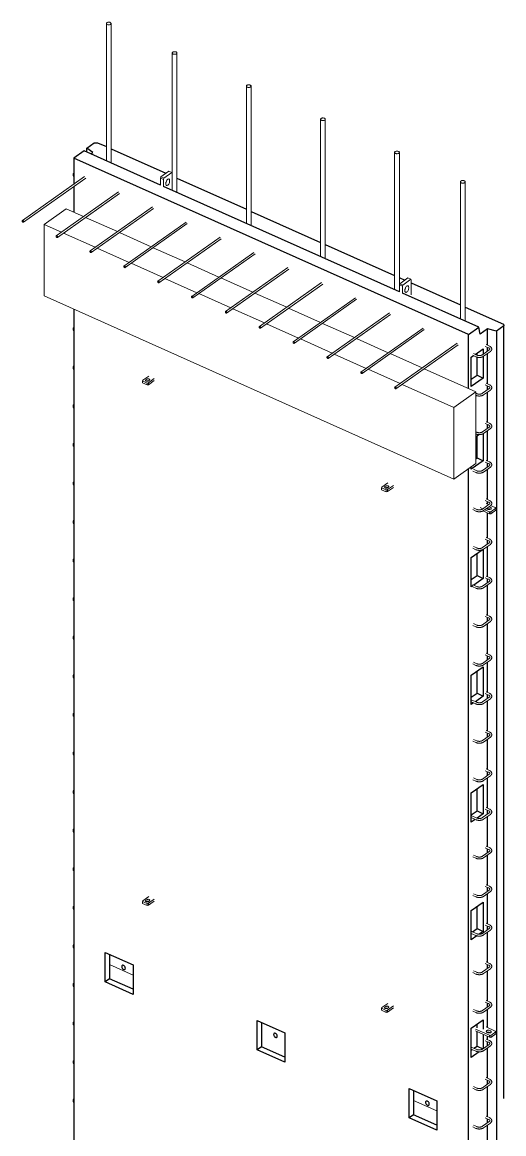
# Model space of a CAD drawing. Header units: millimetres. Extents: x -3238 to 16509, y 1067 to 21350.
# Drawn here: x 5164 to 7199, y 12105 to 16796 of the extents above; entities that cross this region are included whole.
import ezdxf

# ---------------------------------------------------------------- set-up
doc = ezdxf.new("R2010")
doc.units = ezdxf.units.MM
for name, color, linetype, lineweight in [('A-GENM', 13, 'Continuous', 18), ('A-WALL', 113, 'Continuous', 25), ('S-BEAM', 12, 'Continuous', 18), ('S-RBAR', 171, 'Continuous', 18)]:
    doc.layers.add(name, color=color, linetype=linetype, lineweight=lineweight)

# ---------------------------------------------------------------- blocks, each defined once
blk = doc.blocks.new('RR spread anchor face based - RR-SA-2_5-150-1876458-3D Ortho')
at = {"layer": 'A-GENM'}
for p, q in [((11802.2, 14834.5), (11801, 14831.4)), ((11801, 14831.4), (11820.6, 14822.7)), ((11801, 14823.1), (11801, 14831.4)), ((11827.1, 14852.1), (11802.2, 14834.5)), ((11815, 14836.3), (11818.7, 14838.9)), ((11818.7, 14830.7), (11818.1, 14830.2)), ((11820.6, 14822.7), (11825.7, 14824)), ((11825.7, 14824), (11850.6, 14841.6)), ((11850.6, 14833.3), (11825.7, 14815.7)), ((11825.7, 14824), (11825.7, 14815.7)), ((11829.7, 14834.1), (11826, 14831.4)), ((11820.6, 14814.4), (11801, 14823.1)), ((11820.6, 14814.4), (11820.6, 14822.7)), ((11825.7, 14815.7), (11820.6, 14814.4))]:
    blk.add_line(p, q, dxfattribs=at)
for points in [[(11826, 14831.4, 0), (11824.6, 14830.7, 0), (11823, 14830.2, 0), (11821.3, 14830, 0), (11819.4, 14830, 0), (11817.7, 14830.3, 0), (11816.1, 14830.8, 0), (11814.9, 14831.5, 0), (11814, 14832.4, 0), (11813.5, 14833.4, 0), (11813.6, 14834.4, 0), (11814.1, 14835.4, 0), (11815, 14836.3, 0)], [(11818.7, 14838.9, 0), (11820, 14839.7, 0), (11821.6, 14840.2, 0), (11823.4, 14840.4, 0), (11825.2, 14840.4, 0), (11827, 14840.1, 0), (11828.6, 14839.6, 0), (11829.8, 14838.8, 0), (11830.7, 14837.9, 0), (11831.2, 14836.9, 0), (11831.1, 14835.9, 0), (11830.6, 14834.9, 0), (11829.7, 14834.1, 0)], [(11826.6, 14831.9, 0), (11825.2, 14832.1, 0), (11823.4, 14832.1, 0), (11821.6, 14831.9, 0), (11820, 14831.4, 0), (11818.7, 14830.7, 0)]]:
    blk.add_polyline3d(points, dxfattribs=at)
blk = doc.blocks.new('RR spread anchor face based - RR-SA-7_5-260-1726841-3D Ortho')
at = {"layer": 'A-GENM'}
for p, q in [((10866.5, 16138.6), (10868, 16143.8)), ((10866.5, 16109.2), (10866.5, 16138.6)), ((10879, 16133), (10866.5, 16138.6)), ((10868, 16143.8), (10902.2, 16168)), ((10868, 16143.8), (10880.5, 16138.3)), ((10880.5, 16138.3), (10879, 16133)), ((10914.8, 16162.4), (10880.5, 16138.3)), ((10902.2, 16168), (10914.8, 16162.4)), ((10916.3, 16159.4), (10914.8, 16162.4)), ((10916.3, 16096.8), (10916.3, 16159.4)), ((10879, 16133), (10879, 16103.6)), ((10889.6, 16113.6), (10889.6, 16116.9)), ((10905.7, 16128.3), (10905.7, 16125))]:
    blk.add_line(p, q, dxfattribs=at)
for points in [[(10889.6, 16116.9, 0), (10889.8, 16119.9, 0), (10890.6, 16123.1, 0), (10891.9, 16126.2, 0), (10893.6, 16129.1, 0), (10895.6, 16131.5, 0), (10897.7, 16133.4, 0), (10899.7, 16134.5, 0), (10901.7, 16134.8, 0), (10903.4, 16134.3, 0), (10904.7, 16133, 0), (10905.5, 16130.9, 0), (10905.7, 16128.3, 0)], [(10905.7, 16125, 0), (10905.5, 16122.1, 0), (10904.7, 16118.9, 0), (10903.4, 16115.8, 0), (10901.7, 16112.9, 0), (10899.7, 16110.4, 0), (10897.7, 16108.6, 0), (10895.6, 16107.4, 0), (10893.6, 16107.1, 0), (10891.9, 16107.7, 0), (10890.6, 16109, 0), (10889.8, 16111, 0), (10889.6, 16113.6, 0)], [(10889.8, 16119.5, 0), (10890.8, 16121.3, 0), (10892.1, 16124.5, 0), (10892.9, 16127.6, 0)]]:
    blk.add_polyline3d(points, dxfattribs=at)
blk = doc.blocks.new('RR spread anchor face based - RR-SA-7_5-260-V1-3D Ortho')
at = {"layer": 'A-GENM'}
for p, q in [((11877.7, 15692.9), (11911.9, 15717.1)), ((11911.9, 15717.1), (11924.5, 15711.5)), ((11876.1, 15687.7), (11877.7, 15692.9)), ((11876.1, 15658.2), (11876.1, 15687.7)), ((11888.7, 15682.1), (11876.1, 15687.7)), ((11877.7, 15692.9), (11890.2, 15687.3)), ((11890.2, 15687.3), (11888.7, 15682.1)), ((11888.7, 15682.1), (11888.7, 15652.6)), ((11924.5, 15711.5), (11890.2, 15687.3)), ((11915.4, 15677.4), (11915.4, 15674.1)), ((11926, 15708.5), (11924.5, 15711.5)), ((11926, 15645.9), (11926, 15708.5)), ((11899.2, 15662.7), (11899.2, 15666))]:
    blk.add_line(p, q, dxfattribs=at)
for points in [[(11899.2, 15666, 0), (11899.5, 15669, 0), (11900.3, 15672.1, 0), (11901.6, 15675.3, 0), (11903.3, 15678.1, 0), (11905.2, 15680.6, 0), (11907.3, 15682.4, 0), (11909.4, 15683.6, 0), (11911.4, 15683.9, 0), (11913.1, 15683.3, 0), (11914.3, 15682, 0), (11915.2, 15680, 0), (11915.4, 15677.4, 0)], [(11915.4, 15674.1, 0), (11915.2, 15671.1, 0), (11914.3, 15668, 0), (11913.1, 15664.8, 0), (11911.4, 15661.9, 0), (11909.4, 15659.5, 0), (11907.3, 15657.6, 0), (11905.2, 15656.5, 0), (11903.3, 15656.2, 0), (11901.6, 15656.7, 0), (11900.3, 15658.1, 0), (11899.5, 15660.1, 0), (11899.2, 15662.7, 0)], [(11899.5, 15668.6, 0), (11900.5, 15670.4, 0), (11901.8, 15673.5, 0), (11902.6, 15676.7, 0)]]:
    blk.add_polyline3d(points, dxfattribs=at)
blk = doc.blocks.new('Rebar Bar - Part 2227165887-431004-3D Ortho')
at = {"layer": 'S-RBAR'}
blk.add_polyline3d([(10500.2, 16159.7, 0), (10499.8, 16159.1, 0), (10499.4, 16158.5, 0), (10499, 16157.9, 0), (10498.7, 16157.2, 0), (10498.3, 16156.6, 0), (10498.1, 16155.9, 0), (10497.9, 16155.2, 0), (10497.7, 16154.5, 0), (10497.6, 16153.8, 0), (10497.5, 16153, 0), (10497.5, 16152.3, 0), (10497.5, 16151.6, 0), (10497.6, 16150.8, 0), (10497.8, 16150.1, 0), (10498, 16149.4, 0), (10498.2, 16148.7, 0), (10498.5, 16148, 0), (10498.8, 16147.4, 0), (10499.1, 16146.8, 0), (10499.5, 16146.1, 0), (10500, 16145.6, 0), (10500.4, 16145, 0)], dxfattribs=at)
blk = doc.blocks.new('Rebar Bar - Part 2227165887-V2-3D Ortho')
at = {"layer": 'S-RBAR'}
blk.add_polyline3d([(10500.2, 15996.9, 0), (10499.8, 15996.3, 0), (10499.4, 15995.7, 0)], dxfattribs=at)
blk = doc.blocks.new('Rebar Bar - Part 3131074535-431004-3D Ortho')
at = {"layer": 'S-RBAR'}
blk.add_line((10651.5, 12819.4), (10750.9, 12775.1), dxfattribs=at)
blk = doc.blocks.new('Rebar Bar - Part 2227165887-V3-3D Ortho')
at = {"layer": 'S-RBAR'}
blk.add_polyline3d([(10500.2, 12415.1, 0), (10499.8, 12414.5, 0), (10499.4, 12413.9, 0), (10499, 12413.3, 0), (10498.7, 12412.6, 0), (10498.3, 12411.9, 0), (10498.1, 12411.3, 0), (10497.9, 12410.6, 0), (10497.7, 12409.9, 0), (10497.6, 12409.1, 0), (10497.5, 12408.4, 0), (10497.5, 12407.7, 0), (10497.5, 12406.9, 0), (10497.6, 12406.2, 0), (10497.8, 12405.5, 0), (10498, 12404.8, 0), (10498.2, 12404.1, 0), (10498.5, 12403.4, 0), (10498.8, 12402.8, 0), (10499.1, 12402.1, 0), (10499.5, 12401.5, 0), (10500, 12400.9, 0), (10500.4, 12400.3, 0)], dxfattribs=at)
blk = doc.blocks.new('Rebar Bar - Part 3166313199-431004-3D Ortho')
at = {"layer": 'S-RBAR'}
for p, q in [((12256.4, 15429.4), (12242.5, 15435.6)), ((12238.9, 15428.4), (12253.2, 15422.1))]:
    blk.add_line(p, q, dxfattribs=at)
blk = doc.blocks.new('Rebar Bar - Part 2227165887-V5-3D Ortho')
at = {"layer": 'S-RBAR'}
for points in [[(12255.7, 15413.2, 0), (12256, 15413.5, 0), (12256.4, 15413.7, 0), (12256.7, 15414, 0), (12256.9, 15414.2, 0), (12257.2, 15414.5, 0), (12257.4, 15414.8, 0), (12257.6, 15415, 0), (12257.8, 15415.2, 0), (12257.9, 15415.5, 0), (12258, 15415.7, 0), (12258.1, 15415.9, 0), (12258.2, 15416.1, 0), (12258.2, 15416.3, 0), (12258.3, 15416.5, 0), (12258.3, 15416.6, 0), (12258.3, 15416.8, 0), (12258.3, 15417, 0), (12258.3, 15417.1, 0), (12258.3, 15417.3, 0), (12258.3, 15417.5, 0), (12258.2, 15417.6, 0), (12258.2, 15417.8, 0), (12258.1, 15418, 0), (12258, 15418.2, 0), (12257.8, 15418.5, 0), (12257.7, 15418.7, 0), (12257.5, 15418.9, 0), (12257.3, 15419.2, 0), (12257.1, 15419.4, 0), (12256.8, 15419.7, 0), (12256.6, 15420, 0), (12256.2, 15420.2, 0), (12255.9, 15420.5, 0), (12255.5, 15420.8, 0), (12255.1, 15421, 0), (12254.7, 15421.3, 0), (12254.3, 15421.5, 0), (12253.8, 15421.8, 0), (12253.3, 15422, 0), (12253.2, 15422.1, 0)], [(12260.3, 15406.7, 0), (12260.9, 15407.1, 0), (12261.5, 15407.6, 0), (12262.1, 15408.1, 0), (12262.6, 15408.6, 0), (12263.1, 15409.1, 0), (12263.6, 15409.7, 0), (12264, 15410.3, 0), (12264.5, 15410.9, 0), (12264.8, 15411.5, 0), (12265.2, 15412.1, 0), (12265.5, 15412.8, 0), (12265.7, 15413.5, 0), (12266, 15414.2, 0), (12266.1, 15414.9, 0), (12266.3, 15415.6, 0), (12266.3, 15416.3, 0), (12266.3, 15417.1, 0), (12266.3, 15417.8, 0), (12266.2, 15418.5, 0), (12266.1, 15419.3, 0), (12265.9, 15420, 0), (12265.6, 15420.6, 0), (12265.4, 15421.3, 0), (12265, 15422, 0), (12264.7, 15422.6, 0), (12264.3, 15423.2, 0), (12263.9, 15423.8, 0), (12263.4, 15424.4, 0), (12262.9, 15424.9, 0), (12262.4, 15425.5, 0), (12261.8, 15426, 0), (12261.3, 15426.5, 0), (12260.7, 15426.9, 0), (12260, 15427.4, 0), (12259.4, 15427.8, 0), (12258.7, 15428.2, 0), (12258, 15428.6, 0), (12257.3, 15428.9, 0), (12256.6, 15429.3, 0), (12256.4, 15429.4, 0)]]:
    blk.add_polyline3d(points, dxfattribs=at)
blk = doc.blocks.new('Rebar Bar - Part 981547073-431004-3D Ortho')
at = {"layer": 'S-RBAR'}
for p, q in [((12255.7, 15413.2), (12227.1, 15393)), ((12231.7, 15386.4), (12260.3, 15406.7))]:
    blk.add_line(p, q, dxfattribs=at)
blk = doc.blocks.new('Rebar Bar - Part 2227165887-V6-3D Ortho')
at = {"layer": 'S-RBAR'}
for points in [[(12227.1, 15393, 0), (12226.7, 15392.7, 0), (12226.3, 15392.5, 0), (12225.8, 15392.2, 0), (12225.4, 15392, 0), (12224.9, 15391.7, 0), (12224.4, 15391.5, 0), (12223.8, 15391.3, 0), (12223.3, 15391.1, 0), (12222.7, 15390.8, 0), (12222.1, 15390.7, 0), (12221.5, 15390.5, 0), (12220.9, 15390.3, 0), (12220.2, 15390.2, 0), (12219.6, 15390, 0), (12218.9, 15389.9, 0), (12218.2, 15389.8, 0), (12217.6, 15389.7, 0), (12216.9, 15389.6, 0), (12216.2, 15389.6, 0), (12215.5, 15389.5, 0), (12214.8, 15389.5, 0), (12214, 15389.5, 0), (12213.3, 15389.5, 0), (12212.6, 15389.5, 0), (12211.9, 15389.5, 0), (12211.2, 15389.6, 0), (12210.5, 15389.6, 0), (12209.8, 15389.7, 0), (12209.1, 15389.8, 0), (12208.5, 15389.9, 0), (12207.8, 15390, 0), (12207.1, 15390.2, 0), (12206.5, 15390.3, 0), (12205.9, 15390.5, 0), (12205.3, 15390.7, 0), (12204.7, 15390.9, 0), (12204.1, 15391.1, 0), (12203.6, 15391.3, 0), (12203, 15391.5, 0), (12202.9, 15391.6, 0)], [(12231.7, 15386.4, 0), (12231, 15386, 0), (12230.4, 15385.6, 0), (12229.7, 15385.2, 0), (12229, 15384.8, 0), (12228.3, 15384.5, 0), (12227.5, 15384.1, 0), (12226.8, 15383.8, 0), (12226, 15383.5, 0), (12225.2, 15383.3, 0), (12224.4, 15383, 0), (12223.6, 15382.8, 0), (12222.8, 15382.6, 0), (12222, 15382.4, 0), (12221.1, 15382.2, 0), (12220.3, 15382, 0), (12219.4, 15381.9, 0), (12218.5, 15381.8, 0), (12217.7, 15381.7, 0), (12216.8, 15381.6, 0), (12215.9, 15381.5, 0), (12215, 15381.5, 0), (12214.1, 15381.5, 0), (12213.2, 15381.5, 0), (12212.3, 15381.5, 0), (12211.5, 15381.5, 0), (12210.6, 15381.6, 0), (12209.7, 15381.7, 0), (12208.8, 15381.8, 0), (12208, 15381.9, 0), (12207.1, 15382, 0), (12206.2, 15382.2, 0), (12205.4, 15382.4, 0), (12204.6, 15382.6, 0), (12203.7, 15382.8, 0), (12202.9, 15383, 0), (12202.1, 15383.3, 0), (12201.3, 15383.6, 0), (12200.6, 15383.9, 0), (12199.8, 15384.2, 0), (12199.6, 15384.3, 0)]]:
    blk.add_polyline3d(points, dxfattribs=at)
blk = doc.blocks.new('Rebar Bar - Part 3131074535-V7-3D Ortho')
at = {"layer": 'S-RBAR'}
for p, q in [((12185.8, 15390.5), (12199.6, 15384.3)), ((12202.9, 15391.6), (12189, 15397.8))]:
    blk.add_line(p, q, dxfattribs=at)
blk = doc.blocks.new('Rebar Bar - Part 3131074535-V8-3D Ortho')
at = {"layer": 'S-RBAR'}
for p, q in [((12202.9, 15228.7), (12199.2, 15230.4)), ((12199.2, 15221.6), (12199.6, 15221.4))]:
    blk.add_line(p, q, dxfattribs=at)
blk = doc.blocks.new('Rebar Bar - Part 3131074535-V9-3D Ortho')
at = {"layer": 'S-RBAR'}
for p, q in [((12202.9, 14414.7), (12185.6, 14422.4)), ((12185.8, 14413.6), (12199.6, 14407.4))]:
    blk.add_line(p, q, dxfattribs=at)
blk = doc.blocks.new('Rebar Bar - Part 3131074535-V10-3D Ortho')
at = {"layer": 'S-RBAR'}
for p, q in [((12202.9, 13926.3), (12180, 13936.5)), ((12179.9, 13927.8), (12199.6, 13919))]:
    blk.add_line(p, q, dxfattribs=at)
blk = doc.blocks.new('Rebar Bar - Part 3131074535-V11-3D Ortho')
at = {"layer": 'S-RBAR'}
for p, q in [((12202.9, 13437.8), (12180, 13448)), ((12180, 13439.3), (12199.6, 13430.5))]:
    blk.add_line(p, q, dxfattribs=at)
blk = doc.blocks.new('Rebar Bar - Part 3131074535-V12-3D Ortho')
at = {"layer": 'S-RBAR'}
for p, q in [((11935.3, 12246.1), (12034.5, 12201.8)), ((12185.8, 12134.2), (12199.6, 12128)), ((12202.9, 12135.4), (12189, 12141.5))]:
    blk.add_line(p, q, dxfattribs=at)
blk = doc.blocks.new('RR spread anchor face based - RR-SA-3_0-200-V17-3D Ortho')
at = {"layer": 'A-GENM'}
for p, q in [((12217.4, 14747.6), (12228.4, 14742.7)), ((12218.8, 14738.7), (12217.4, 14739.3)), ((12256.5, 14721.8), (12229.3, 14734)), ((12236.8, 14738.9), (12256.5, 14730.1)), ((12253.3, 14760.3), (12242.3, 14765.2)), ((12249.8, 14741), (12246.7, 14742.4)), ((12256.5, 14730.1), (12262, 14729.5)), ((12256.5, 14721.8), (12256.5, 14730.1)), ((12257.9, 14750.3), (12261, 14748.9)), ((12260.6, 14740.8), (12257.9, 14742)), ((12281.4, 14747.7), (12261.5, 14756.6)), ((12262, 14729.5), (12283.8, 14744.9)), ((12283.8, 14736.6), (12262, 14721.2)), ((12283.8, 14744.9), (12281.4, 14747.7)), ((12283.8, 14736.6), (12283.8, 14744.9)), ((12262, 14721.2), (12256.5, 14721.8)), ((12262, 14721.2), (12262, 14729.5))]:
    blk.add_line(p, q, dxfattribs=at)
for points in [[(12246.7, 14742.4, 0), (12245, 14743.3, 0), (12244.2, 14744.2, 0)], [(12257.9, 14742, 0), (12255.9, 14742.7, 0), (12253.6, 14743.1, 0), (12251.3, 14743.1, 0), (12249, 14742.8, 0), (12247.1, 14742.2, 0)], [(12261, 14748.9, 0), (12262.6, 14748, 0), (12263.8, 14746.8, 0), (12264.3, 14745.5, 0), (12264.3, 14744.2, 0), (12263.7, 14742.9, 0), (12262.5, 14741.8, 0), (12260.8, 14740.9, 0), (12258.7, 14740.3, 0), (12256.4, 14739.9, 0), (12254.1, 14740, 0), (12251.8, 14740.3, 0), (12249.8, 14741, 0)], [(12254.4, 14751.3, 0), (12255.9, 14751, 0), (12257.9, 14750.3, 0)]]:
    blk.add_polyline3d(points, dxfattribs=at)
blk = doc.blocks.new('Rebar Bar - Part 3643695667-431004-3D Ortho')
at = {"layer": 'S-RBAR'}
for p, q in [((12119.9, 15442), (11856.9, 15256.2)), ((11861.5, 15249.7), (12124.4, 15435.4))]:
    blk.add_line(p, q, dxfattribs=at)
for points in [[(11862.3, 15251.6, 0), (11862.2, 15252.5, 0), (11861.9, 15253.4, 0), (11861.4, 15254.3, 0), (11860.8, 15255.1, 0), (11860, 15255.8, 0), (11859.2, 15256.3, 0), (11858.4, 15256.5, 0), (11857.6, 15256.5, 0), (11857, 15256.3, 0), (11856.5, 15255.8, 0), (11856.2, 15255.2, 0), (11856.1, 15254.4, 0)], [(11856.1, 15254.4, 0), (11856.2, 15253.4, 0), (11856.5, 15252.5, 0), (11857, 15251.6, 0), (11857.6, 15250.8, 0), (11858.4, 15250.1, 0), (11859.2, 15249.6, 0), (11860, 15249.4, 0), (11860.8, 15249.4, 0), (11861.4, 15249.6, 0), (11861.9, 15250.1, 0), (11862.2, 15250.7, 0), (11862.3, 15251.6, 0)]]:
    blk.add_polyline3d(points, dxfattribs=at)
blk = doc.blocks.new('Rebar Bar - Part 3643695667-V18-3D Ortho')
at = {"layer": 'S-RBAR'}
for p, q in [((11976.8, 15505.8), (11713.9, 15320.1)), ((11718.5, 15313.6), (11981.4, 15499.3))]:
    blk.add_line(p, q, dxfattribs=at)
for points in [[(11719.3, 15315.4, 0), (11719.2, 15316.3, 0), (11718.9, 15317.3, 0), (11718.4, 15318.2, 0), (11717.7, 15319, 0), (11717, 15319.7, 0), (11716.2, 15320.1, 0), (11715.4, 15320.4, 0), (11714.6, 15320.4, 0), (11714, 15320.2, 0), (11713.5, 15319.7, 0), (11713.2, 15319, 0), (11713.1, 15318.2, 0)], [(11713.1, 15318.2, 0), (11713.2, 15317.3, 0), (11713.5, 15316.4, 0), (11714, 15315.5, 0), (11714.6, 15314.7, 0), (11715.4, 15314, 0), (11716.2, 15313.5, 0), (11717, 15313.3, 0), (11717.7, 15313.3, 0), (11718.4, 15313.5, 0), (11718.9, 15314, 0), (11719.2, 15314.6, 0), (11719.3, 15315.4, 0)]]:
    blk.add_polyline3d(points, dxfattribs=at)
blk = doc.blocks.new('Rebar Bar - Part 3314717470-431004-3D Ortho')
at = {"layer": 'S-RBAR'}
for p, q in [((11855.9, 16246.9), (11855.9, 15667.3)), ((11875.9, 15658.4), (11875.9, 16246.9))]:
    blk.add_line(p, q, dxfattribs=at)
for points in [[(11858.1, 16250.4, 0), (11856.8, 16249.2, 0), (11856, 16247.8, 0), (11856, 16246.3, 0), (11856.6, 16244.9, 0), (11857.9, 16243.6, 0), (11859.7, 16242.5, 0), (11861.9, 16241.8, 0), (11864.5, 16241.4, 0), (11867.1, 16241.3, 0), (11869.6, 16241.7, 0), (11871.9, 16242.4, 0), (11873.8, 16243.4, 0)], [(11873.8, 16243.4, 0), (11875.1, 16244.7, 0), (11875.8, 16246.1, 0), (11875.9, 16247.6, 0), (11875.2, 16249, 0), (11874, 16250.3, 0), (11872.2, 16251.3, 0), (11869.9, 16252.1, 0), (11867.4, 16252.5, 0), (11864.8, 16252.5, 0), (11862.3, 16252.2, 0), (11860, 16251.4, 0), (11858.1, 16250.4, 0)]]:
    blk.add_polyline3d(points, dxfattribs=at)
blk = doc.blocks.new('Rebar Bar - Part 2904564288-431004-3D Ortho')
at = {"layer": 'S-RBAR'}
for p, q in [((10638.4, 16790.7), (10638.4, 16211.1)), ((10658.4, 16202.2), (10658.4, 16790.7))]:
    blk.add_line(p, q, dxfattribs=at)
for points in [[(10640.5, 16794.2, 0), (10639.2, 16792.9, 0), (10638.5, 16791.5, 0), (10638.4, 16790.1, 0), (10639.1, 16788.6, 0), (10640.3, 16787.4, 0), (10642.1, 16786.3, 0), (10644.4, 16785.6, 0), (10646.9, 16785.2, 0), (10649.5, 16785.1, 0), (10652, 16785.5, 0), (10654.3, 16786.2, 0), (10656.2, 16787.2, 0)], [(10656.2, 16787.2, 0), (10657.5, 16788.5, 0), (10658.3, 16789.9, 0), (10658.3, 16791.3, 0), (10657.7, 16792.8, 0), (10656.4, 16794, 0), (10654.6, 16795.1, 0), (10652.3, 16795.9, 0), (10649.8, 16796.3, 0), (10647.2, 16796.3, 0), (10644.7, 16795.9, 0), (10642.4, 16795.2, 0), (10640.5, 16794.2, 0)]]:
    blk.add_polyline3d(points, dxfattribs=at)
blk = doc.blocks.new('M_Rectangular Corbel - M_Rectangular Corbel-2619637-3D Ortho')
at = {"layer": 'S-BEAM'}
for p, q in [((10469.1, 16008.9), (10375.7, 15942.9)), ((10469.1, 16008.9), (10542, 15976.3)), ((10550.3, 15972.6), (10685, 15912.4)), ((10375.7, 15942.9), (10375.7, 15640.9)), ((10448.6, 15910.4), (10375.7, 15942.9)), ((10591.6, 15846.5), (10456.9, 15906.7)), ((10693.3, 15908.7), (10828, 15848.6)), ((10734.6, 15782.7), (10600, 15842.8)), ((10836.3, 15844.8), (10971, 15784.7)), ((10877.6, 15718.8), (10743, 15778.9)), ((10979.4, 15781), (11114.1, 15720.8)), ((11122.4, 15717.1), (11257.1, 15656.9)), ((11020.6, 15654.9), (10886, 15715)), ((10375.7, 15640.9), (12105.5, 14868.4)), ((11163.7, 15591), (11029, 15651.2)), ((11265.4, 15653.2), (11400.1, 15593.1)), ((11306.7, 15527.2), (11172, 15587.3)), ((11408.4, 15589.4), (11543.1, 15529.2)), ((11449.7, 15463.3), (11315.1, 15523.4)), ((11551.4, 15525.5), (11686.1, 15465.3)), ((11592.7, 15399.4), (11458.1, 15459.5)), ((11694.5, 15461.6), (11829.2, 15401.4)), ((11735.8, 15335.5), (11601.1, 15395.7)), ((11837.5, 15397.7), (11972.2, 15337.6)), ((11878.8, 15271.7), (11744.1, 15331.8)), ((11980.5, 15333.9), (12198.9, 15236.3)), ((12105.5, 15170.4), (11887.2, 15267.9)), ((12105.5, 15170.4), (12198.9, 15236.3)), ((12198.9, 15236.3), (12198.9, 14934.3)), ((12105.5, 14868.4), (12105.5, 15170.4)), ((12105.5, 14868.4), (12198.9, 14934.3))]:
    blk.add_line(p, q, dxfattribs=at)
blk = doc.blocks.new('RR spread anchor face based - RR-SA-3_0-200-V20-3D Ortho')
at = {"layer": 'A-GENM'}
for p, q in [((12197.8, 12547.2), (12256.5, 12521)), ((12256.5, 12512.7), (12197.8, 12539)), ((12281.4, 12538.6), (12242.3, 12556.1)), ((12249.8, 12531.9), (12246.7, 12533.3)), ((12257.9, 12541.2), (12261, 12539.8)), ((12260.6, 12531.7), (12257.9, 12532.9)), ((12262, 12520.4), (12283.8, 12535.7)), ((12283.8, 12527.5), (12262, 12512.1)), ((12283.8, 12535.7), (12281.4, 12538.6)), ((12283.8, 12527.5), (12283.8, 12535.7)), ((12256.5, 12521), (12262, 12520.4)), ((12256.5, 12512.7), (12256.5, 12521)), ((12262, 12512.1), (12256.5, 12512.7)), ((12262, 12512.1), (12262, 12520.4))]:
    blk.add_line(p, q, dxfattribs=at)
for points in [[(12246.7, 12533.3, 0), (12245, 12534.2, 0), (12243.9, 12535.4, 0), (12243.3, 12536.7, 0), (12243.4, 12538, 0), (12244, 12539.3, 0), (12245.2, 12540.4, 0), (12246.9, 12541.3, 0), (12249, 12541.9, 0), (12251.3, 12542.3, 0), (12253.6, 12542.2, 0), (12255.9, 12541.9, 0), (12257.9, 12541.2, 0)], [(12257.9, 12532.9, 0), (12255.9, 12533.6, 0), (12253.6, 12534, 0), (12251.3, 12534, 0), (12249, 12533.7, 0), (12247.1, 12533.1, 0)], [(12261, 12539.8, 0), (12262.6, 12538.9, 0), (12263.8, 12537.7, 0), (12264.3, 12536.4, 0), (12264.3, 12535.1, 0), (12263.7, 12533.8, 0), (12262.5, 12532.7, 0), (12260.8, 12531.8, 0), (12258.7, 12531.1, 0), (12256.4, 12530.8, 0), (12254.1, 12530.8, 0), (12251.8, 12531.2, 0), (12249.8, 12531.9, 0)]]:
    blk.add_polyline3d(points, dxfattribs=at)

msp = doc.modelspace()

# ---------------------------------------------------------------- linework, layer by layer
at = {"layer": 'A-WALL'}
for p, q in [((5437.89677, 16264.8373), (5469.01493, 16286.81605)), ((5469.01493, 16286.81605), (5483.06954, 16287.71664)), ((5483.06954, 16287.71664), (5520.0795, 16271.18764)), ((5425.71169, 16253.23081), (5382.06953, 16222.40636)), ((5748.11083, 16109.24431), (5425.71169, 16253.23081)), ((5437.89677, 16247.78884), (5437.89677, 16264.8373)), ((5462.98093, 16246.45882), (5437.89677, 16264.8373)), ((5454.41755, 16240.4105), (5462.98093, 16246.45882)), ((5539.85047, 16262.35774), (5771.18155, 16159.0431)), ((7049.22687, 15477.83816), (5382.06953, 16222.40636)), ((5382.06953, 16222.40636), (5382.06953, 16111.92953)), ((5818.07807, 16138.09867), (6111.48987, 16007.05819)), ((5382.06953, 16102.25629), (5382.06953, 15994.8765)), ((6757.79768, 15658.30864), (5760.63408, 16103.65131)), ((6131.3158, 15998.20374), (6424.57106, 15867.23317)), ((6444.39699, 15858.37873), (6737.65225, 15727.40816)), ((6757.47818, 15718.55371), (6780.86839, 15708.10743)), ((6807.66465, 15696.13996), (7015.82489, 15603.17363)), ((7092.86903, 15508.66261), (6770.32092, 15652.71564)), ((5382.06953, 15585.24751), (5382.06953, 8697.37336)), ((7035.59586, 15594.34373), (7197.18502, 15522.17649)), ((7049.22687, 15477.83816), (7092.86903, 15508.66261)), ((7099.09299, 15479.96334), (7092.86903, 15508.66261)), ((7130.13828, 15501.89062), (7099.09299, 15479.96334)), ((7130.13828, 15432.82572), (7130.13828, 15501.89062)), ((7167.67035, 15492.30409), (7130.13828, 15501.89062)), ((7198.78851, 15514.28285), (7167.67035, 15492.30409)), ((7167.67035, 15492.30409), (7167.67035, 8000.36634)), ((7197.18502, 15522.17649), (7198.78851, 15514.28285)), ((7198.78851, 12254.40049), (7198.78851, 15514.28285)), ((7049.22687, 15250.3083), (7049.22687, 15477.83816)), ((7061.67478, 15383.20745), (7070.19302, 15389.22388)), ((7077.70734, 15394.53125), (7111.46641, 15418.37527)), ((7085.67488, 15391.15229), (7085.67488, 15400.15872)), ((7111.46641, 15418.37527), (7111.46641, 15394.89864)), ((7130.13828, 15408.10675), (7130.13828, 15424.15788)), ((7130.13828, 15270.01547), (7130.13828, 15398.43352)), ((7061.67478, 15259.10025), (7061.67478, 15383.20745)), ((7085.67488, 15306.88498), (7085.67488, 15382.78861)), ((7111.46641, 15385.46279), (7111.46641, 15294.26808)), ((7061.67478, 15289.93371), (7085.67488, 15306.88498)), ((7111.46641, 15294.26808), (7061.67478, 15259.10025)), ((7085.67488, 15306.88498), (7111.46641, 15294.26808)), ((7130.13828, 15245.2965), (7130.13828, 15261.34763)), ((7130.13828, 15107.20521), (7130.13828, 15235.62326)), ((7111.46641, 15059.84228), (7111.46641, 14944.69947)), ((7130.13828, 15082.48624), (7130.13828, 15098.53737)), ((7130.13828, 14944.39496), (7130.13828, 15072.81301)), ((7080.53499, 15046.95981), (7093.14051, 15055.86309)), ((7085.67488, 14957.31637), (7085.67488, 15050.59012)), ((7111.46641, 14944.69947), (7061.67478, 14909.53165)), ((7061.67478, 14909.53165), (7061.67478, 14921.01066)), ((7080.60271, 14953.73389), (7085.67488, 14957.31637)), ((7085.67488, 14957.31637), (7111.46641, 14944.69947)), ((7130.13828, 14919.67599), (7130.13828, 14935.72712)), ((7049.22687, 7952.80516), (7049.22687, 14912.2187)), ((7130.13828, 14781.5847), (7130.13828, 14910.00275)), ((7130.13828, 14762.39977), (7130.13828, 14772.91686)), ((7130.13828, 14741.59037), (7130.13828, 14742.63079)), ((7130.13828, 14618.77445), (7130.13828, 14725.42334)), ((7130.13828, 14594.05548), (7130.13828, 14610.1066)), ((7061.67478, 14537.21006), (7107.60985, 14569.65399)), ((7085.67488, 14460.88759), (7085.67488, 14554.16133)), ((7111.46641, 14571.41151), (7111.46641, 14448.27069)), ((7130.13828, 14455.96419), (7130.13828, 14584.38224)), ((7061.67478, 14413.10287), (7061.67478, 14537.21006)), ((7061.67478, 14443.93632), (7085.67488, 14460.88759)), ((7085.67488, 14460.88759), (7111.46641, 14448.27069)), ((7068.53305, 14417.94686), (7061.67478, 14413.10287)), ((7111.46641, 14448.27069), (7072.08003, 14420.45209)), ((7130.13828, 14431.24522), (7130.13828, 14447.29635)), ((7130.13828, 14293.15394), (7130.13828, 14421.57198)), ((7130.13828, 14268.43497), (7130.13828, 14284.48609)), ((7130.13828, 14130.34368), (7130.13828, 14258.76173)), ((7130.13828, 14105.62471), (7130.13828, 14121.67584)), ((7061.67478, 14040.78128), (7111.46641, 14075.9491)), ((7111.46641, 14075.9491), (7111.46641, 13951.8419)), ((7130.13828, 13967.53342), (7130.13828, 14095.95147)), ((7061.67478, 13916.67408), (7061.67478, 14040.78128)), ((7085.67488, 13964.4588), (7085.67488, 14057.73255)), ((7061.67478, 13947.50753), (7085.67488, 13964.4588)), ((7111.46641, 13951.8419), (7078.78381, 13928.75819)), ((7085.67488, 13964.4588), (7111.46641, 13951.8419)), ((7130.13828, 13942.81446), (7130.13828, 13958.86558)), ((7130.13828, 13804.78044), (7130.13828, 13933.14122)), ((7071.26884, 13923.45036), (7061.67478, 13916.67408)), ((7130.13828, 13780.0042), (7130.13828, 13796.05533)), ((7130.13828, 13641.91291), (7130.13828, 13770.33096)), ((7130.13828, 13617.19395), (7130.13828, 13633.24507)), ((7130.13828, 13479.10266), (7130.13828, 13607.52071)), ((7061.67478, 13544.35249), (7111.46641, 13579.52031)), ((7085.67488, 13468.03002), (7085.67488, 13561.30376)), ((7111.46641, 13579.52031), (7111.46641, 13455.41312)), ((7061.67478, 13420.2453), (7061.67478, 13544.35249)), ((7061.67478, 13451.07875), (7085.67488, 13468.03002)), ((7085.67488, 13468.03002), (7111.46641, 13455.41312)), ((7130.13828, 13454.38369), (7130.13828, 13470.43482)), ((7078.20186, 13431.91837), (7061.67478, 13420.2453)), ((7111.46641, 13455.41312), (7085.89973, 13437.35537)), ((7130.13828, 13316.2924), (7130.13828, 13444.71045)), ((7130.13828, 13291.57343), (7130.13828, 13307.62456)), ((7130.13828, 13153.48215), (7130.13828, 13281.9002)), ((7130.13828, 13128.76318), (7130.13828, 13144.81431)), ((7130.13828, 12990.67189), (7130.13828, 13119.08994)), ((7061.67478, 13047.92371), (7111.46641, 13083.09153)), ((7061.67478, 12923.81651), (7061.67478, 13047.92371)), ((7085.67488, 12971.60123), (7085.67488, 13064.87498)), ((7111.46641, 13083.09153), (7111.46641, 12958.98433)), ((7065.91427, 12957.64431), (7085.67488, 12971.60123)), ((7085.67488, 12971.60123), (7111.46641, 12958.98433)), ((7111.46641, 12958.98433), (7094.92392, 12947.30037)), ((7130.13828, 12965.95292), (7130.13828, 12982.00405)), ((7130.13828, 12827.86164), (7130.13828, 12956.27969)), ((7085.55403, 12940.68242), (7061.67478, 12923.81651)), ((5515.12903, 12870.00312), (5632.53448, 12817.56874)), ((5515.12903, 12745.89592), (5515.12903, 12870.00312)), ((5533.8009, 12861.66409), (5533.8009, 12759.08386)), ((5632.53448, 12817.56874), (5632.53448, 12693.46154)), ((7130.13828, 12803.14267), (7130.13828, 12819.1938)), ((7130.13828, 12665.05138), (7130.13828, 12793.46943)), ((5533.8009, 12759.08386), (5515.12903, 12745.89592)), ((5632.53448, 12693.46154), (5515.12903, 12745.89592)), ((5632.53448, 12714.98851), (5533.8009, 12759.08386)), ((7130.13828, 12640.33241), (7130.13828, 12656.38354)), ((7130.13828, 12553.6978), (7130.13828, 12630.29469)), ((6156.94548, 12583.36184), (6274.35092, 12530.92746)), ((6156.94548, 12459.25464), (6156.94548, 12583.36184)), ((6175.61734, 12575.02281), (6175.61734, 12472.44258)), ((7061.67478, 12551.49492), (7111.46641, 12586.66274)), ((7111.46641, 12586.66274), (7111.46641, 12547.27939)), ((6274.35092, 12530.92746), (6274.35092, 12406.82026)), ((7061.67478, 12427.38773), (7061.67478, 12551.49492)), ((7085.67488, 12551.62248), (7085.67488, 12568.44619)), ((7085.67488, 12475.17245), (7085.67488, 12536.17301)), ((7130.13828, 12532.48227), (7130.13828, 12533.52269)), ((7111.46641, 12524.65427), (7111.46641, 12464.31404)), ((7130.13828, 12502.6332), (7130.13828, 12516.31524)), ((7130.13828, 12477.52216), (7130.13828, 12493.57329)), ((6175.61734, 12472.44258), (6156.94548, 12459.25464)), ((6274.35092, 12406.82026), (6156.94548, 12459.25464)), ((6274.35092, 12428.34723), (6175.61734, 12472.44258)), ((7061.67478, 12458.22118), (7065.34016, 12460.81003)), ((7095.10958, 12451.00272), (7061.67478, 12427.38773)), ((7072.85152, 12466.1153), (7085.67488, 12475.17245)), ((7085.67488, 12475.17245), (7109.9861, 12463.2797)), ((7130.13828, 12339.43087), (7130.13828, 12467.84892)), ((6798.76192, 12296.72056), (6916.16737, 12244.28618)), ((6798.76192, 12172.61337), (6798.76192, 12296.72056)), ((7130.13828, 12314.7119), (7130.13828, 12330.76303)), ((7130.13828, 12176.62062), (7130.13828, 12305.03867)), ((6817.43378, 12288.38153), (6817.43378, 12247.39524)), ((6817.43378, 12247.31021), (6817.43378, 12185.8013)), ((6916.16737, 12244.28618), (6916.16737, 12120.17898)), ((6817.43378, 12185.8013), (6798.76192, 12172.61337)), ((6916.16737, 12120.17898), (6798.76192, 12172.61337)), ((6916.16737, 12141.70595), (6817.43378, 12185.8013)), ((7130.13828, 12151.90165), (7130.13828, 12167.95278)), ((7130.13828, 12013.81036), (7130.13828, 12142.22841))]:
    msp.add_line(p, q, dxfattribs=at)
for points in [[(5600.33065, 12803.83536, 0), (5600.06395, 12806.09589, 0), (5599.28203, 12808.44059, 0), (5598.03817, 12810.70967, 0), (5596.41713, 12812.7485, 0), (5594.5294, 12814.41814, 0), (5592.50362, 12815.6048, 0), (5590.47784, 12816.22761, 0), (5588.5901, 12816.24413, 0), (5586.96907, 12815.65323, 0), (5585.72521, 12814.49519, 0), (5584.94329, 12812.84892, 0), (5584.67659, 12810.82661, 0)], [(5584.67659, 12810.82661, 0), (5584.94329, 12808.56608, 0), (5585.72521, 12806.22138, 0), (5586.96907, 12803.95229, 0), (5588.5901, 12801.91346, 0), (5590.47784, 12800.24383, 0), (5592.50362, 12799.05717, 0), (5594.5294, 12798.43436, 0), (5596.41713, 12798.41784, 0), (5598.03817, 12799.00873, 0), (5599.28203, 12800.16678, 0), (5600.06395, 12801.81305, 0), (5600.33065, 12803.83536, 0)], [(6227.54166, 12527.85391, 0), (6226.75973, 12526.20764, 0), (6226.49303, 12524.18533, 0)], [(6242.14709, 12517.19408, 0), (6241.88039, 12519.45461, 0), (6241.09847, 12521.79931, 0), (6239.85461, 12524.06839, 0), (6238.23358, 12526.10722, 0), (6236.34585, 12527.77686, 0), (6234.32006, 12528.96352, 0), (6232.29428, 12529.58633, 0), (6230.40655, 12529.60285, 0), (6228.78552, 12529.01195, 0), (6227.8224, 12528.20452, 0)], [(6226.49303, 12524.18533, 0), (6226.75973, 12521.9248, 0), (6227.54166, 12519.5801, 0), (6228.78552, 12517.31102, 0), (6230.40655, 12515.27219, 0), (6232.29428, 12513.60255, 0), (6234.32006, 12512.41589, 0), (6236.34585, 12511.79308, 0), (6238.23358, 12511.77656, 0), (6239.85461, 12512.36746, 0), (6241.09847, 12513.5255, 0), (6241.88039, 12515.17177, 0), (6242.14709, 12517.19408, 0)], [(6883.96353, 12230.5528, 0), (6883.69684, 12232.81333, 0), (6882.91491, 12235.15803, 0), (6881.67105, 12237.42711, 0), (6880.05002, 12239.46595, 0), (6878.16229, 12241.13558, 0), (6876.13651, 12242.32224, 0), (6874.11072, 12242.94505, 0), (6872.22299, 12242.96157, 0), (6870.60196, 12242.37068, 0), (6869.3581, 12241.21263, 0), (6868.57617, 12239.56636, 0), (6868.30948, 12237.54405, 0)], [(6868.30948, 12237.54405, 0), (6868.57617, 12235.28352, 0), (6869.3581, 12232.93882, 0), (6870.60196, 12230.66974, 0), (6872.22299, 12228.63091, 0), (6874.11072, 12226.96127, 0), (6876.13651, 12225.77461, 0), (6878.16229, 12225.1518, 0), (6880.05002, 12225.13528, 0), (6881.67105, 12225.72618, 0), (6882.91491, 12226.88422, 0), (6883.69684, 12228.53049, 0), (6883.96353, 12230.5528, 0)]]:
    msp.add_polyline3d(points, dxfattribs=at)

# ---------------------------------------------------------------- block references
at = {"layer": 'A-GENM'}
for name, p in [('RR spread anchor face based - RR-SA-7_5-260-1726841-3D Ortho', (-5118.34545, 0)), ('RR spread anchor face based - RR-SA-7_5-260-V1-3D Ortho', (-5118.34545, 0)), ('RR spread anchor face based - RR-SA-2_5-150-1876458-3D Ortho', (-6128.03229, 450.93567)), ('RR spread anchor face based - RR-SA-2_5-150-1876458-3D Ortho', (-5118.34545, 0)), ('RR spread anchor face based - RR-SA-3_0-200-V17-3D Ortho', (-5118.34545, 0)), ('RR spread anchor face based - RR-SA-2_5-150-1876458-3D Ortho', (-6128.03229, -1745.7617)), ('RR spread anchor face based - RR-SA-2_5-150-1876458-3D Ortho', (-5118.34545, -2196.69737)), ('RR spread anchor face based - RR-SA-3_0-200-V20-3D Ortho', (-5118.34545, 0))]:
    msp.add_blockref(name, p, dxfattribs=at)
at = {"layer": 'S-BEAM'}
msp.add_blockref('M_Rectangular Corbel - M_Rectangular Corbel-2619637-3D Ortho', (-5118.34545, 0), dxfattribs=at)
at = {"layer": 'S-RBAR'}
for name, p in [('Rebar Bar - Part 2904564288-431004-3D Ortho', (-5118.34545, 0)), ('Rebar Bar - Part 3314717470-431004-3D Ortho', (-6057.74556, 419.54495)), ('Rebar Bar - Part 3314717470-431004-3D Ortho', (-5744.50783, 279.65003)), ('Rebar Bar - Part 3314717470-431004-3D Ortho', (-5431.42664, 139.82501)), ('Rebar Bar - Part 3314717470-431004-3D Ortho', (-5118.34545, 0)), ('Rebar Bar - Part 3643695667-V18-3D Ortho', (-6548.55725, 638.74609)), ('Rebar Bar - Part 2227165887-431004-3D Ortho', (-5118.34545, 0)), ('Rebar Bar - Part 2904564288-431004-3D Ortho', (-3622.60005, -668.014)), ('Rebar Bar - Part 3643695667-V18-3D Ortho', (-6405.53607, 574.87148)), ('Rebar Bar - Part 2227165887-V2-3D Ortho', (-5118.34545, 0)), ('Rebar Bar - Part 3643695667-V18-3D Ortho', (-6262.51489, 510.99687)), ('Rebar Bar - Part 3643695667-V18-3D Ortho', (-6119.49371, 447.12226)), ('Rebar Bar - Part 3643695667-V18-3D Ortho', (-5976.47253, 383.24765)), ('Rebar Bar - Part 3643695667-V18-3D Ortho', (-5833.45135, 319.37304)), ('Rebar Bar - Part 3643695667-V18-3D Ortho', (-5690.43017, 255.49843)), ('Rebar Bar - Part 3643695667-V18-3D Ortho', (-5547.40899, 191.62383)), ('Rebar Bar - Part 3643695667-V18-3D Ortho', (-5404.38781, 127.74922)), ('Rebar Bar - Part 3643695667-V18-3D Ortho', (-5261.36663, 63.87461)), ('Rebar Bar - Part 2227165887-431004-3D Ortho', (-5118.34545, -651.24102)), ('Rebar Bar - Part 3643695667-V18-3D Ortho', (-5118.34545, 0)), ('Rebar Bar - Part 3643695667-431004-3D Ortho', (-5118.34545, 0)), ('Rebar Bar - Part 3166313199-431004-3D Ortho', (-5118.34545, 0)), ('Rebar Bar - Part 3131074535-V7-3D Ortho', (-5118.34545, 0)), ('Rebar Bar - Part 2227165887-V6-3D Ortho', (-5118.34545, 0)), ('Rebar Bar - Part 981547073-431004-3D Ortho', (-5118.34545, 0)), ('Rebar Bar - Part 2227165887-V5-3D Ortho', (-5118.34545, 0)), ('Rebar Bar - Part 2227165887-431004-3D Ortho', (-5118.34545, -814.05128)), ('Rebar Bar - Part 981547073-431004-3D Ortho', (-5118.34545, -162.81026)), ('Rebar Bar - Part 3166313199-431004-3D Ortho', (-5118.34545, -162.81026)), ('Rebar Bar - Part 2227165887-V5-3D Ortho', (-5118.34545, -162.81026)), ('Rebar Bar - Part 3131074535-V8-3D Ortho', (-5118.34545, 0)), ('Rebar Bar - Part 2227165887-V6-3D Ortho', (-5118.34545, -162.81026)), ('Rebar Bar - Part 2227165887-431004-3D Ortho', (-5118.34545, -976.86153)), ('Rebar Bar - Part 3166313199-431004-3D Ortho', (-5118.34545, -325.62051)), ('Rebar Bar - Part 3131074535-V8-3D Ortho', (-5118.34545, -162.81026)), ('Rebar Bar - Part 2227165887-V6-3D Ortho', (-5118.34545, -325.62051)), ('Rebar Bar - Part 981547073-431004-3D Ortho', (-5118.34545, -325.62051)), ('Rebar Bar - Part 2227165887-V5-3D Ortho', (-5118.34545, -325.62051)), ('Rebar Bar - Part 2227165887-431004-3D Ortho', (-5118.34545, -1139.67179)), ('Rebar Bar - Part 981547073-431004-3D Ortho', (-5118.34545, -488.43077)), ('Rebar Bar - Part 3166313199-431004-3D Ortho', (-5118.34545, -488.43077)), ('Rebar Bar - Part 2227165887-V5-3D Ortho', (-5118.34545, -488.43077)), ('Rebar Bar - Part 3131074535-V7-3D Ortho', (-5118.34545, -488.43077)), ('Rebar Bar - Part 2227165887-V6-3D Ortho', (-5118.34545, -488.43077)), ('Rebar Bar - Part 2227165887-431004-3D Ortho', (-5118.34545, -1302.48204)), ('Rebar Bar - Part 3166313199-431004-3D Ortho', (-5118.34545, -651.24102)), ('Rebar Bar - Part 2227165887-V5-3D Ortho', (-5118.34545, -651.24102)), ('Rebar Bar - Part 3131074535-V7-3D Ortho', (-5118.34545, -651.24102)), ('Rebar Bar - Part 2227165887-V6-3D Ortho', (-5118.34545, -651.24102)), ('Rebar Bar - Part 981547073-431004-3D Ortho', (-5118.34545, -651.24102)), ('Rebar Bar - Part 2227165887-431004-3D Ortho', (-5118.34545, -1465.2923)), ('Rebar Bar - Part 981547073-431004-3D Ortho', (-5118.34545, -814.05128)), ('Rebar Bar - Part 3166313199-431004-3D Ortho', (-5118.34545, -814.05128)), ('Rebar Bar - Part 2227165887-V5-3D Ortho', (-5118.34545, -814.05128)), ('Rebar Bar - Part 3131074535-V7-3D Ortho', (-5118.34545, -814.05128)), ('Rebar Bar - Part 2227165887-V6-3D Ortho', (-5118.34545, -814.05128)), ('Rebar Bar - Part 2227165887-431004-3D Ortho', (-5118.34545, -1628.10255)), ('Rebar Bar - Part 3166313199-431004-3D Ortho', (-5118.34545, -976.86153)), ('Rebar Bar - Part 2227165887-V5-3D Ortho', (-5118.34545, -976.86153)), ('Rebar Bar - Part 3131074535-V9-3D Ortho', (-5118.34545, 0)), ('Rebar Bar - Part 2227165887-V6-3D Ortho', (-5118.34545, -976.86153)), ('Rebar Bar - Part 981547073-431004-3D Ortho', (-5118.34545, -976.86153)), ('Rebar Bar - Part 2227165887-431004-3D Ortho', (-5118.34545, -1790.91281)), ('Rebar Bar - Part 981547073-431004-3D Ortho', (-5118.34545, -1139.67179)), ('Rebar Bar - Part 3166313199-431004-3D Ortho', (-5118.34545, -1139.67179)), ('Rebar Bar - Part 2227165887-V5-3D Ortho', (-5118.34545, -1139.67179)), ('Rebar Bar - Part 3131074535-V7-3D Ortho', (-5118.34545, -1139.67179)), ('Rebar Bar - Part 2227165887-V6-3D Ortho', (-5118.34545, -1139.67179)), ('Rebar Bar - Part 2227165887-431004-3D Ortho', (-5118.34545, -1953.72306)), ('Rebar Bar - Part 3166313199-431004-3D Ortho', (-5118.34545, -1302.48204)), ('Rebar Bar - Part 2227165887-V5-3D Ortho', (-5118.34545, -1302.48204)), ('Rebar Bar - Part 3131074535-V7-3D Ortho', (-5118.34545, -1302.48204)), ('Rebar Bar - Part 2227165887-V6-3D Ortho', (-5118.34545, -1302.48204)), ('Rebar Bar - Part 981547073-431004-3D Ortho', (-5118.34545, -1302.48204)), ('Rebar Bar - Part 2227165887-431004-3D Ortho', (-5118.34545, -2116.53332)), ('Rebar Bar - Part 3131074535-V10-3D Ortho', (-5118.34545, 0)), ('Rebar Bar - Part 981547073-431004-3D Ortho', (-5118.34545, -1465.2923)), ('Rebar Bar - Part 3166313199-431004-3D Ortho', (-5118.34545, -1465.2923)), ('Rebar Bar - Part 2227165887-V5-3D Ortho', (-5118.34545, -1465.2923)), ('Rebar Bar - Part 2227165887-V6-3D Ortho', (-5118.34545, -1465.2923)), ('Rebar Bar - Part 2227165887-431004-3D Ortho', (-5118.34545, -2279.34357)), ('Rebar Bar - Part 3166313199-431004-3D Ortho', (-5118.34545, -1628.10255)), ('Rebar Bar - Part 2227165887-V5-3D Ortho', (-5118.34545, -1628.10255)), ('Rebar Bar - Part 3131074535-V7-3D Ortho', (-5118.34545, -1628.10255)), ('Rebar Bar - Part 2227165887-V6-3D Ortho', (-5118.34545, -1628.10255)), ('Rebar Bar - Part 981547073-431004-3D Ortho', (-5118.34545, -1628.10255)), ('Rebar Bar - Part 2227165887-431004-3D Ortho', (-5118.34545, -2442.15383)), ('Rebar Bar - Part 3131074535-V7-3D Ortho', (-5118.34545, -1790.91281)), ('Rebar Bar - Part 981547073-431004-3D Ortho', (-5118.34545, -1790.91281)), ('Rebar Bar - Part 3166313199-431004-3D Ortho', (-5118.34545, -1790.91281)), ('Rebar Bar - Part 2227165887-V5-3D Ortho', (-5118.34545, -1790.91281)), ('Rebar Bar - Part 2227165887-V6-3D Ortho', (-5118.34545, -1790.91281)), ('Rebar Bar - Part 2227165887-431004-3D Ortho', (-5118.34545, -2604.96409)), ('Rebar Bar - Part 3166313199-431004-3D Ortho', (-5118.34545, -1953.72306)), ('Rebar Bar - Part 2227165887-V5-3D Ortho', (-5118.34545, -1953.72306)), ('Rebar Bar - Part 3131074535-V11-3D Ortho', (-5118.34545, 0)), ('Rebar Bar - Part 2227165887-V6-3D Ortho', (-5118.34545, -1953.72306)), ('Rebar Bar - Part 981547073-431004-3D Ortho', (-5118.34545, -1953.72306)), ('Rebar Bar - Part 2227165887-431004-3D Ortho', (-5118.34545, -2767.77434)), ('Rebar Bar - Part 3131074535-V7-3D Ortho', (-5118.34545, -2116.53332)), ('Rebar Bar - Part 2227165887-V6-3D Ortho', (-5118.34545, -2116.53332)), ('Rebar Bar - Part 981547073-431004-3D Ortho', (-5118.34545, -2116.53332)), ('Rebar Bar - Part 3166313199-431004-3D Ortho', (-5118.34545, -2116.53332)), ('Rebar Bar - Part 2227165887-V5-3D Ortho', (-5118.34545, -2116.53332)), ('Rebar Bar - Part 2227165887-431004-3D Ortho', (-5118.34545, -2930.5846)), ('Rebar Bar - Part 3166313199-431004-3D Ortho', (-5118.34545, -2279.34357)), ('Rebar Bar - Part 2227165887-V5-3D Ortho', (-5118.34545, -2279.34357)), ('Rebar Bar - Part 3131074535-V7-3D Ortho', (-5118.34545, -2279.34357)), ('Rebar Bar - Part 2227165887-V6-3D Ortho', (-5118.34545, -2279.34357)), ('Rebar Bar - Part 981547073-431004-3D Ortho', (-5118.34545, -2279.34357)), ('Rebar Bar - Part 2227165887-431004-3D Ortho', (-5118.34545, -3093.39485)), ('Rebar Bar - Part 3131074535-V11-3D Ortho', (-5118.34545, -488.43077)), ('Rebar Bar - Part 2227165887-V6-3D Ortho', (-5118.34545, -2442.15383)), ('Rebar Bar - Part 981547073-431004-3D Ortho', (-5118.34545, -2442.15383)), ('Rebar Bar - Part 3166313199-431004-3D Ortho', (-5118.34545, -2442.15383)), ('Rebar Bar - Part 2227165887-V5-3D Ortho', (-5118.34545, -2442.15383)), ('Rebar Bar - Part 2227165887-431004-3D Ortho', (-5118.34545, -3256.20511)), ('Rebar Bar - Part 3131074535-431004-3D Ortho', (-5118.34545, 0)), ('Rebar Bar - Part 981547073-431004-3D Ortho', (-5118.34545, -2604.96409)), ('Rebar Bar - Part 3166313199-431004-3D Ortho', (-5118.34545, -2604.96409)), ('Rebar Bar - Part 2227165887-V5-3D Ortho', (-5118.34545, -2604.96409)), ('Rebar Bar - Part 3131074535-V7-3D Ortho', (-5118.34545, -2604.96409)), ('Rebar Bar - Part 2227165887-V6-3D Ortho', (-5118.34545, -2604.96409)), ('Rebar Bar - Part 2227165887-431004-3D Ortho', (-5118.34545, -3419.01536)), ('Rebar Bar - Part 3166313199-431004-3D Ortho', (-5118.34545, -2767.77434)), ('Rebar Bar - Part 3131074535-V7-3D Ortho', (-5118.34545, -2767.77434)), ('Rebar Bar - Part 2227165887-V6-3D Ortho', (-5118.34545, -2767.77434)), ('Rebar Bar - Part 981547073-431004-3D Ortho', (-5118.34545, -2767.77434)), ('Rebar Bar - Part 2227165887-V5-3D Ortho', (-5118.34545, -2767.77434)), ('Rebar Bar - Part 2227165887-431004-3D Ortho', (-5118.34545, -3581.82562)), ('Rebar Bar - Part 981547073-431004-3D Ortho', (-5118.34545, -2930.5846)), ('Rebar Bar - Part 3166313199-431004-3D Ortho', (-5118.34545, -2930.5846)), ('Rebar Bar - Part 2227165887-V5-3D Ortho', (-5118.34545, -2930.5846)), ('Rebar Bar - Part 3131074535-V11-3D Ortho', (-5118.34545, -976.86153)), ('Rebar Bar - Part 2227165887-V6-3D Ortho', (-5118.34545, -2930.5846)), ('Rebar Bar - Part 2227165887-V3-3D Ortho', (-5118.34545, 0)), ('Rebar Bar - Part 3166313199-431004-3D Ortho', (-5118.34545, -3093.39485)), ('Rebar Bar - Part 3131074535-V7-3D Ortho', (-5118.34545, -3093.39485)), ('Rebar Bar - Part 2227165887-V6-3D Ortho', (-5118.34545, -3093.39485)), ('Rebar Bar - Part 981547073-431004-3D Ortho', (-5118.34545, -3093.39485)), ('Rebar Bar - Part 2227165887-V5-3D Ortho', (-5118.34545, -3093.39485)), ('Rebar Bar - Part 2227165887-431004-3D Ortho', (-5118.34545, -3907.44613)), ('Rebar Bar - Part 3131074535-V12-3D Ortho', (-5118.34545, 0)), ('Rebar Bar - Part 981547073-431004-3D Ortho', (-5118.34545, -3256.20511)), ('Rebar Bar - Part 3166313199-431004-3D Ortho', (-5118.34545, -3256.20511)), ('Rebar Bar - Part 2227165887-V5-3D Ortho', (-5118.34545, -3256.20511)), ('Rebar Bar - Part 2227165887-V6-3D Ortho', (-5118.34545, -3256.20511))]:
    msp.add_blockref(name, p, dxfattribs=at)

doc.saveas('drawing.dxf')
